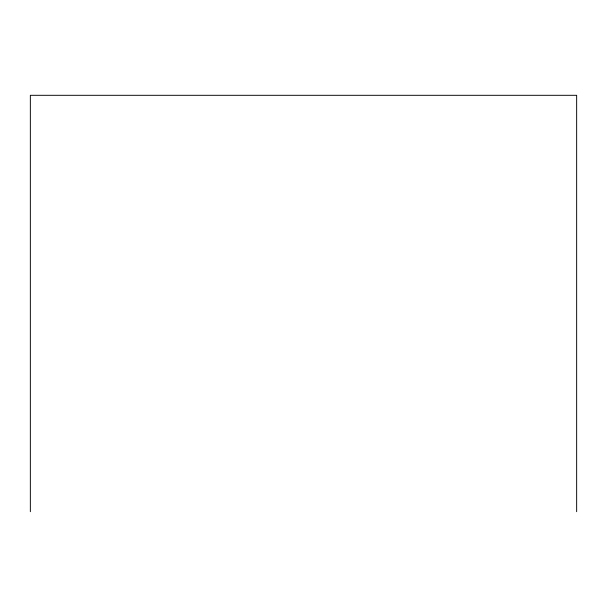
<?xml version="1.0" encoding="UTF-8"?>
<svg xmlns="http://www.w3.org/2000/svg" width="607" height="607" viewBox="0 0 607 607"><rect width="100%" height="100%" fill="white"/><g stroke="black" fill="none" stroke-linecap="round" stroke-linejoin="round"><path stroke-width="0.91" d="M576.65 511.693L576.65 95.307L30.35 95.307L30.35 511.693"/></g></svg>
